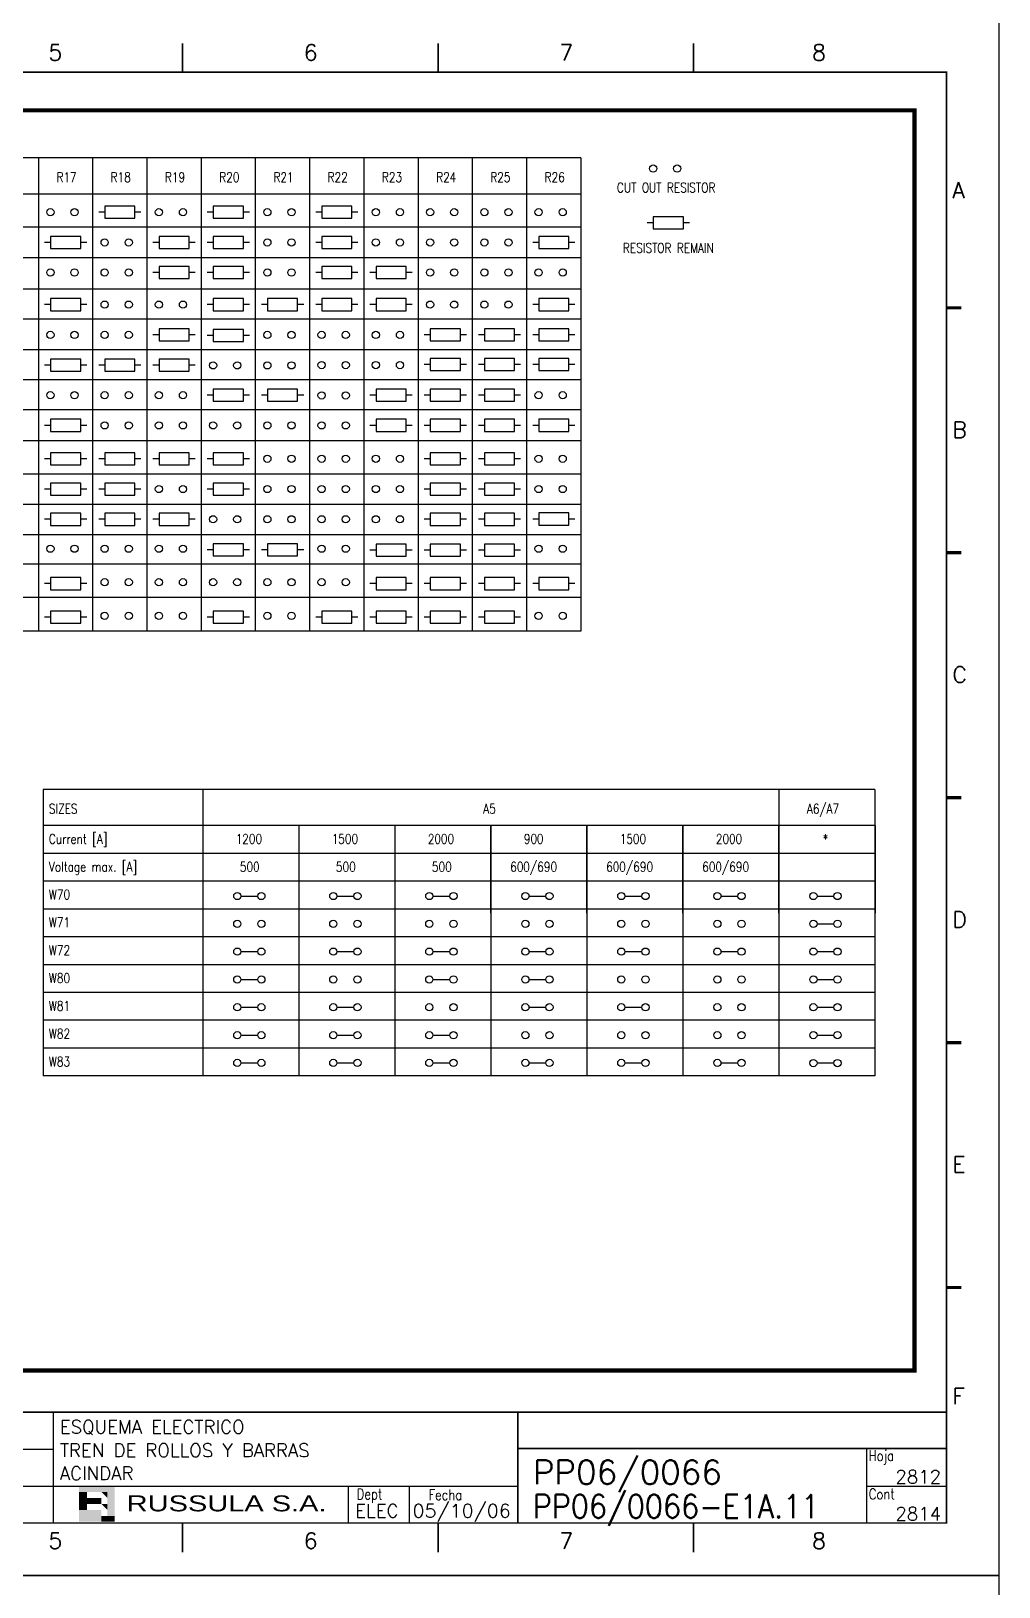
# Model space of a CAD drawing. Extents: x -4 to 416, y -4762 to 287.
# Drawn here: x 231.5 to 416.3, y -1794.4 to -1497.4 of the extents above; entities that cross this region are included whole.
import ezdxf
from ezdxf.enums import TextEntityAlignment as Align

# ---------------------------------------------------------------- set-up
doc = ezdxf.new("R2010")
doc.units = 0
doc.header["$LTSCALE"] = 10
doc.header["$MEASUREMENT"] = 0
doc.linetypes.add('DASHDOT', pattern=[1, 0.5, -0.25, 0, -0.25])
for name, color, linetype in [('1', 7, 'CONTINUOUS'), ('10', 5, 'CONTINUOUS'), ('2', 7, 'CONTINUOUS'), ('25', 3, 'CONTINUOUS'), ('35', 2, 'CONTINUOUS'), ('DIBUJO', 7, 'CONTINUOUS')]:
    doc.layers.add(name, color=color, linetype=linetype)
doc.styles.add('ABBSTYLE', font='ROMANS.SHX', dxfattribs={"width": 0.8})
doc.styles.add('HELVETICA', font='HELV.SHX')
doc.styles.add('LABEL', font='SIMPLEX', dxfattribs={"width": 0.8, "height": 4})
doc.styles.add('ROMANS', font='romans')

# ---------------------------------------------------------------- blocks, each defined once
blk = doc.blocks.new('newcajec')
at = {"layer": '1'}
for p, q in [((179.4, 20.85), (0.13, 20.85)), ((7, 20.85), (7, 0)), ((71, 20.85), (71, 0)), ((84, 20.85), (84, 0.09)), ((99, 20.85), (99, 0)), ((215.2, 20.8), (215.2, 0)), ((184.64, 20.18), (184.81, 20.01)), ((184.81, 20.01), (185.18, 20.25)), ((10.6, 16.64), (0, 16.64)), ((10.6, 16.64), (99, 16.64)), ((10.6, 12.48), (0, 12.48)), ((10.6, 12.48), (99, 12.48)), ((179.4, 13.87), (215.2, 13.87)), ((368, 14.06), (368, 0)), ((10.6, 8.32), (0, 8.32)), ((10.6, 8.32), (99, 8.32)), ((179.4, 6.93), (267.63, 6.93)), ((267.63, 6.93), (302.5, 6.93)), ((270.63, 6.91), (270.63, 0)), ((282.07, 6.93), (282.07, 0)), ((368, 6.93), (383, 6.93)), ((10.6, 4.16), (0, 4.16)), ((10.6, 4.16), (99, 4.16))]:
    blk.add_line(p, q, dxfattribs=at)
for points in [[(47.5, 272.5, 0.3, 0.3, 0), (47.5, 277.91, 0.3, 0.3, 0)], [(95.5, 272.5, 0.3, 0.3, 0), (95.5, 277.91, 0.3, 0.3, 0)], [(143.5, 272.5, 0.3, 0.3, 0), (143.5, 277.91, 0.3, 0.3, 0)], [(191.5, 272.5, 0.3, 0.3, 0), (191.5, 277.91, 0.3, 0.3, 0)], [(239.5, 272.5, 0.3, 0.3, 0), (239.5, 277.91, 0.3, 0.3, 0)], [(287.5, 272.5, 0.3, 0.3, 0), (287.5, 277.91, 0.3, 0.3, 0)], [(335.5, 272.5, 0.3, 0.3, 0), (335.5, 277.91, 0.3, 0.3, 0)], [(-2.99, 228.23, 0.6, 0.6, 0), (-0.18, 228.23, 0.6, 0.6, 0)], [(383.01, 228.23, 0.6, 0.6, 0), (385.82, 228.23, 0.6, 0.6, 0)], [(-2.99, 182.23, 0.6, 0.6, 0), (-0.18, 182.23, 0.6, 0.6, 0)], [(383.01, 182.23, 0.6, 0.6, 0), (385.82, 182.23, 0.6, 0.6, 0)], [(-2.99, 136.23, 0.6, 0.6, 0), (-0.18, 136.23, 0.6, 0.6, 0)], [(383.01, 136.23, 0.6, 0.6, 0), (385.82, 136.23, 0.6, 0.6, 0)], [(-2.99, 90.23, 0.6, 0.6, 0), (-0.18, 90.23, 0.6, 0.6, 0)], [(383.01, 90.23, 0.6, 0.6, 0), (385.82, 90.23, 0.6, 0.6, 0)], [(-2.99, 44.23, 0.6, 0.6, 0), (-0.18, 44.23, 0.6, 0.6, 0)], [(383.01, 44.23, 0.6, 0.6, 0), (385.82, 44.23, 0.6, 0.6, 0)], [(383, 20.8, 0.3, 0.3, 0), (179.4, 20.8, 0.3, 0.3, 0), (179.4, 0, 0.3, 0.3, 0)], [(302.5, 20.8, 0.3, 0.3, 0), (302.5, 0, 0.3, 0.3, 0)], [(302.5, 14, 0.3, 0.3, 0), (383, 14, 0.3, 0.3, 0)], [(47.5, -5.5, 0.3, 0.3, 0), (47.5, -0.09, 0.3, 0.3, 0)], [(95.5, -5.5, 0.3, 0.3, 0), (95.5, -0.09, 0.3, 0.3, 0)], [(143.5, -5.5, 0.3, 0.3, 0), (143.5, -0.09, 0.3, 0.3, 0)], [(191.5, -5.5, 0.3, 0.3, 0), (191.5, -0.09, 0.3, 0.3, 0)], [(239.5, -5.5, 0.3, 0.3, 0), (239.5, -0.09, 0.3, 0.3, 0)], [(287.5, -5.5, 0.3, 0.3, 0), (287.5, -0.09, 0.3, 0.3, 0)], [(335.5, -5.5, 0.3, 0.3, 0), (335.5, -0.09, 0.3, 0.3, 0)]]:
    blk.add_lwpolyline(points, format="xyseb", dxfattribs=at)
at = {"layer": '1', "const_width": 0.3}
blk.add_lwpolyline([(0, 0), (0, 272.5), (383, 272.5), (383, 0)], close=True, dxfattribs=at)
at = {"layer": '2', "color": 14}
for p, q in [((221.42, 4.69), (221.42, 5.81)), ((221.42, 2.47), (221.42, 3.58))]:
    blk.add_line(p, q, dxfattribs=at)
for points in [[(220.05, 5.81), (220.05, 6.92), (226.74, 5.81), (226.74, 6.92)], [(221.42, 2.47), (220.05, 2.47), (221.42, 5.81), (220.05, 5.81)], [(221.42, 4.69), (224.25, 4.69), (221.42, 3.58), (224.25, 3.58)], [(224.25, 5.81), (225.37, 5.81), (225.37, 4.69)], [(224.25, 3.58), (225.37, 3.58), (225.37, 2.47)], [(225.37, 5.81), (226.74, 5.81), (225.37, 1.35), (226.74, 1.35)], [(224.25, 0.24), (224.25, 2.47), (220.05, 0.24), (220.05, 2.47)], [(226.74, 1.35), (226.74, 0.24), (224.25, 1.35), (224.25, 0.24)]]:
    blk.add_solid(points, dxfattribs=at)
at = {"layer": '1', "style": 'ROMANS'}
for s, p in [('1', (22.29, 274.68)), ('2', (70.29, 274.68)), ('3', (118.29, 274.68)), ('4', (166.29, 274.68)), ('5', (214.29, 274.68)), ('6', (262.29, 274.68)), ('7', (310.29, 274.68)), ('8', (357.79, 274.68)), ('A', (-4.37, 248.84)), ('A', (384.13, 248.84)), ('B', (-4.37, 203.84)), ('B', (384.13, 203.84)), ('C', (-4.37, 157.84)), ('C', (384.13, 157.84)), ('D', (-4.37, 111.84)), ('D', (384.13, 111.84)), ('E', (-4.37, 65.84)), ('E', (384.13, 65.84)), ('F', (-4.37, 22.34)), ('F', (384.13, 22.34)), ('1', (22.29, -4.82)), ('2', (70.29, -4.82)), ('3', (118.29, -4.82)), ('4', (166.29, -4.82)), ('5', (214.29, -4.82)), ('6', (262.29, -4.82)), ('7', (310.29, -4.82)), ('8', (357.79, -4.82))]:
    blk.add_text(s, height=3, dxfattribs=at).set_placement(p)
at = {"layer": '1', "style": 'LABEL', "width": 0.8}
for s, p in [('Diseno comprobado por', (179.73, 18.27)), ('Dibujo comprobado por', (179.81, 11.47)), ('Hoja', (368.38, 11.66)), ('Dibujado por', (179.83, 4.64)), ('Fecha', (285.71, 4.3)), ('Cont', (368.43, 4.46)), ('No', (2.23, 1.05)), ('Revision', (8, 1.05))]:
    blk.add_text(s, height=2, dxfattribs=at).set_placement(p)
for s, p in [('Dept', (274.61, 4.44)), ('Elaborado', (77.5, 1.05)), ('Fecha', (91.5, 1.05))]:
    blk.add_text(s, height=2, dxfattribs=at).set_placement(p, align=Align.CENTER)
at = {"layer": '10', "style": 'ROMANS'}
for tag, p in [('REV41', (3.5, 18.74)), ('REV43', (77.7, 18.74)), ('REV31', (3.5, 14.58)), ('REV33', (77.7, 14.58)), ('REV21', (3.5, 10.42)), ('REV23', (77.7, 10.42)), ('REV11', (3.5, 6.27)), ('REV13', (77.7, 6.27))]:
    blk.add_attdef(tag, text='', height=2.5, dxfattribs=at).set_placement(p, align=Align.MIDDLE)
for tag, p, height in [('REV42', (8, 17.49), 2.5), ('SHEETNAME1', (100.5, 15.83), 2.5), ('DOCUMENTTYPE', (216.43, 16.8), 2.5), ('NOTA', (305.32, 15.8), 3), ('REV32', (8, 13.33), 2.5), ('DESIGNCHECK', (180.74, 14.83), 2.5), ('OBJECT', (216.43, 12.4), 2.5), ('SHEETNAME2', (100.5, 11.67), 2.5), ('ORDER', (305.32, 7.3), 4.5), ('REV22', (8, 9.17), 2.5), ('SHEETNAME3', (100.5, 7.51), 2.5), ('DRAWINGCHECK', (180.53, 7.71), 2.5), ('CUSTOMER', (216.43, 8.08), 2.5), ('REV12', (8, 5.01), 2.5), ('SHEETNAME4', (100.5, 3.35), 2.5), ('USER', (180.63, 0.71), 2.5), ('DEPARTMENT', (271.93, 1.05), 2.5), ('DOCUMENT_ID', (305.32, 0.93), 4.4)]:
    blk.add_attdef(tag, p, '', height=height, dxfattribs=at)
for tag, width, p, p2 in [('REV44', 1.221199, (84.53, 17.49), (98.48, 17.49)), ('REV34', 1.221199, (84.53, 13.33), (98.48, 13.33)), ('REV24', 1.221199, (84.53, 9.17), (98.48, 9.17)), ('REV14', 1.221199, (84.53, 5.01), (98.48, 5.01)), ('CREATED2', 7.039915, (282.71, 1.05), (301.14, 1.05))]:
    blk.add_attdef(tag, text='', height=2.5, dxfattribs=dict(at, width=width)).set_placement(p, p2, align=Align.FIT)
for tag, p in [('SHEET', (382, 7.43)), ('NEXTSHEET', (382, 0.5))]:
    blk.add_attdef(tag, text='', height=2.5, dxfattribs=at).set_placement(p, align=Align.RIGHT)
at = {"layer": 'DIBUJO', "color": 14, "style": 'HELVETICA', "width": 1.3}
blk.add_text('RUSSULA S.A.', height=3, dxfattribs=at).set_placement((229, 2.19))

msp = doc.modelspace()

# ---------------------------------------------------------------- linework, layer by layer
at = {"layer": '2', "color": 2}
for p, q in [((336.48, -1599.16), (336.48, -1611.96)), ((264.31, -1642.17), (264.31, -1696.87)), ((374.33, -1642.17), (374.33, -1696.87)), ((282.65, -1649.08), (282.65, -1696.87)), ((300.98, -1649.08), (300.98, -1696.87)), ((319.32, -1649.08), (319.32, -1696.87)), ((319.32, -1649.08), (319.32, -1665.8)), ((319.32, -1665.8), (319.32, -1649.08)), ((337.66, -1649.08), (337.66, -1696.87)), ((337.66, -1649.08), (337.66, -1665.8)), ((337.66, -1665.8), (337.66, -1649.08)), ((355.99, -1649.08), (355.99, -1696.87)), ((355.99, -1649.08), (355.99, -1665.8)), ((355.99, -1665.8), (355.99, -1649.08)), ((374.33, -1649.08), (374.33, -1696.87)), ((374.33, -1649.08), (374.33, -1665.8)), ((374.33, -1665.8), (374.33, -1649.08)), ((392.67, -1649.08), (392.67, -1665.8)), ((392.67, -1665.8), (392.67, -1649.08))]:
    msp.add_line(p, q, dxfattribs=at)
at = {"layer": '2', "color": 3, "linetype": 'DASHDOT'}
msp.add_lwpolyline([(20.4, -1512.53, 0.81, 0.81, 0), (400.21, -1512.53, 0.81, 0.81, 0), (400.21, -1753.09, 0.81, 0.81, 0), (20.4, -1753.09, 0.81, 0.81, 0), (20.4, -1512.53, 0.81, 0.81, 0)], format="xyseb", dxfattribs=at)
at = {"layer": '25', "color": 1}
for p, q in [((255.93, -1543.5), (254.78, -1543.5)), ((261.69, -1542.35), (255.93, -1542.35)), ((255.93, -1542.35), (255.93, -1544.65)), ((261.69, -1544.65), (261.69, -1542.35)), ((262.84, -1543.5), (261.69, -1543.5)), ((266.29, -1543.5), (265.14, -1543.5)), ((272.05, -1542.35), (266.29, -1542.35)), ((266.29, -1542.35), (266.29, -1544.65)), ((272.05, -1544.65), (272.05, -1542.35)), ((273.2, -1543.5), (272.05, -1543.5)), ((287.01, -1543.5), (285.86, -1543.5)), ((292.77, -1542.35), (287.01, -1542.35)), ((287.01, -1542.35), (287.01, -1544.65)), ((292.77, -1544.65), (292.77, -1542.35)), ((293.92, -1543.5), (292.77, -1543.5)), ((297.37, -1543.5), (296.22, -1543.5)), ((303.13, -1542.35), (297.37, -1542.35)), ((297.37, -1542.35), (297.37, -1544.65)), ((303.13, -1544.65), (303.13, -1542.35)), ((304.28, -1543.5), (303.13, -1543.5)), ((255.93, -1544.65), (261.69, -1544.65)), ((266.29, -1544.65), (272.05, -1544.65)), ((287.01, -1544.65), (292.77, -1544.65)), ((297.37, -1544.65), (303.13, -1544.65))]:
    msp.add_line(p, q, dxfattribs=at)
for centre in [(235.19, -1543.5), (239.79, -1543.5), (245.55, -1543.5), (250.15, -1543.5), (276.62, -1543.5), (281.23, -1543.5), (307.7, -1543.5), (312.31, -1543.5), (318.06, -1543.5), (322.66, -1543.5), (328.42, -1543.5), (333.02, -1543.5)]:
    msp.add_circle(centre, 0.691, dxfattribs=at)
at = {"layer": '35'}
for p, q in [((336.48, -1521.62), (48.72, -1521.62)), ((336.49, -1521.62), (48.73, -1521.62)), ((232.89, -1521.62), (232.89, -1611.96)), ((243.24, -1521.62), (243.24, -1611.96)), ((253.6, -1521.62), (253.6, -1611.96)), ((263.96, -1521.62), (263.96, -1611.96)), ((274.32, -1521.62), (274.32, -1611.96)), ((284.68, -1521.62), (284.68, -1611.96)), ((295.04, -1521.62), (295.04, -1611.96)), ((305.4, -1521.62), (305.4, -1611.96)), ((315.76, -1521.62), (315.76, -1611.96)), ((326.12, -1521.62), (326.12, -1611.96)), ((336.48, -1521.62), (336.48, -1599.16)), ((336.48, -1528.53), (48.72, -1528.53)), ((245.58, -1531.99), (244.42, -1531.99)), ((251.33, -1530.84), (245.58, -1530.84)), ((245.58, -1530.84), (245.58, -1533.14)), ((251.33, -1533.14), (251.33, -1530.84)), ((252.48, -1531.99), (251.33, -1531.99)), ((266.29, -1531.99), (265.14, -1531.99)), ((272.05, -1530.84), (266.29, -1530.84)), ((266.29, -1530.84), (266.29, -1533.14)), ((272.05, -1533.14), (272.05, -1530.84)), ((273.2, -1531.99), (272.05, -1531.99)), ((287.01, -1531.99), (285.86, -1531.99)), ((292.77, -1530.84), (287.01, -1530.84)), ((287.01, -1530.84), (287.01, -1533.14)), ((292.77, -1533.14), (292.77, -1530.84)), ((293.92, -1531.99), (292.77, -1531.99)), ((336.48, -1534.84), (55.65, -1534.84)), ((245.58, -1533.14), (251.33, -1533.14)), ((266.29, -1533.14), (272.05, -1533.14)), ((287.01, -1533.14), (292.77, -1533.14)), ((350.32, -1534.01), (349.17, -1534.01)), ((356.07, -1532.86), (350.32, -1532.86)), ((350.32, -1532.86), (350.32, -1535.16)), ((350.32, -1535.16), (356.07, -1535.16)), ((356.07, -1535.16), (356.07, -1532.86)), ((357.22, -1534.01), (356.07, -1534.01)), ((336.48, -1540.71), (55.65, -1540.71)), ((336.48, -1546.69), (55.65, -1546.69)), ((336.5, -1552.37), (55.63, -1552.37)), ((255.93, -1555.41), (254.78, -1555.41)), ((255.93, -1554.26), (255.93, -1556.56)), ((261.69, -1554.26), (255.93, -1554.26)), ((261.69, -1556.56), (261.69, -1554.26)), ((262.84, -1555.41), (261.69, -1555.41)), ((307.73, -1555.38), (306.58, -1555.38)), ((313.48, -1554.23), (307.73, -1554.23)), ((307.73, -1554.23), (307.73, -1556.53)), ((313.48, -1556.53), (313.48, -1554.23)), ((314.64, -1555.38), (313.48, -1555.38)), ((318.09, -1555.38), (316.94, -1555.38)), ((323.84, -1554.23), (318.09, -1554.23)), ((318.09, -1554.23), (318.09, -1556.53)), ((323.84, -1556.53), (323.84, -1554.23)), ((324.99, -1555.38), (323.84, -1555.38)), ((328.45, -1555.38), (327.3, -1555.38)), ((328.45, -1554.23), (328.45, -1556.53)), ((334.2, -1554.23), (328.45, -1554.23)), ((334.2, -1556.53), (334.2, -1554.23)), ((335.35, -1555.38), (334.2, -1555.38)), ((336.48, -1558.25), (55.65, -1558.25)), ((255.93, -1556.56), (261.69, -1556.56)), ((307.73, -1556.53), (313.48, -1556.53)), ((318.09, -1556.53), (323.84, -1556.53)), ((328.45, -1556.53), (334.2, -1556.53)), ((235.22, -1561.16), (234.06, -1561.16)), ((240.97, -1560.01), (235.22, -1560.01)), ((235.22, -1560.01), (235.22, -1562.31)), ((240.97, -1562.31), (240.97, -1560.01)), ((242.12, -1561.16), (240.97, -1561.16)), ((245.58, -1561.16), (244.42, -1561.16)), ((245.58, -1560.01), (245.58, -1562.31)), ((251.33, -1560.01), (245.58, -1560.01)), ((251.33, -1562.31), (251.33, -1560.01)), ((252.48, -1561.16), (251.33, -1561.16)), ((255.93, -1561.16), (254.78, -1561.16)), ((255.93, -1560.01), (255.93, -1562.31)), ((261.69, -1560.01), (255.93, -1560.01)), ((261.69, -1562.31), (261.69, -1560.01)), ((262.84, -1561.16), (261.69, -1561.16)), ((307.73, -1561.08), (306.58, -1561.08)), ((307.73, -1559.93), (307.73, -1562.23)), ((313.48, -1559.93), (307.73, -1559.93)), ((313.48, -1562.23), (313.48, -1559.93)), ((314.64, -1561.08), (313.48, -1561.08)), ((318.09, -1561.08), (316.94, -1561.08)), ((323.84, -1559.93), (318.09, -1559.93)), ((318.09, -1559.93), (318.09, -1562.23)), ((323.84, -1562.23), (323.84, -1559.93)), ((324.99, -1561.08), (323.84, -1561.08)), ((328.45, -1561.08), (327.3, -1561.08)), ((328.45, -1559.93), (328.45, -1562.23)), ((334.2, -1559.93), (328.45, -1559.93)), ((334.2, -1562.23), (334.2, -1559.93)), ((335.35, -1561.08), (334.2, -1561.08)), ((336.48, -1563.95), (55.65, -1563.95)), ((235.22, -1562.31), (240.97, -1562.31)), ((245.58, -1562.31), (251.33, -1562.31)), ((255.93, -1562.31), (261.69, -1562.31)), ((307.73, -1562.23), (313.48, -1562.23)), ((318.09, -1562.23), (323.84, -1562.23)), ((328.45, -1562.23), (334.2, -1562.23)), ((336.48, -1569.74), (55.65, -1569.74)), ((235.22, -1572.67), (234.06, -1572.67)), ((240.97, -1571.52), (235.22, -1571.52)), ((235.22, -1571.52), (235.22, -1573.82)), ((235.22, -1573.82), (240.97, -1573.82)), ((240.97, -1573.82), (240.97, -1571.52)), ((242.12, -1572.67), (240.97, -1572.67)), ((297.37, -1572.67), (296.22, -1572.67)), ((303.13, -1571.52), (297.37, -1571.52)), ((297.37, -1571.52), (297.37, -1573.82)), ((297.37, -1573.82), (303.13, -1573.82)), ((303.13, -1573.82), (303.13, -1571.52)), ((304.28, -1572.67), (303.13, -1572.67)), ((307.73, -1572.67), (306.58, -1572.67)), ((307.73, -1571.52), (307.73, -1573.82)), ((313.48, -1571.52), (307.73, -1571.52)), ((307.73, -1573.82), (313.48, -1573.82)), ((313.48, -1573.82), (313.48, -1571.52)), ((314.64, -1572.67), (313.48, -1572.67)), ((318.09, -1572.67), (316.94, -1572.67)), ((318.09, -1571.52), (318.09, -1573.82)), ((323.84, -1571.52), (318.09, -1571.52)), ((318.09, -1573.82), (323.84, -1573.82)), ((323.84, -1573.82), (323.84, -1571.52)), ((324.99, -1572.67), (323.84, -1572.67)), ((328.45, -1572.67), (327.3, -1572.67)), ((328.45, -1571.52), (328.45, -1573.82)), ((334.2, -1571.52), (328.45, -1571.52)), ((328.45, -1573.82), (334.2, -1573.82)), ((334.2, -1573.82), (334.2, -1571.52)), ((335.35, -1572.67), (334.2, -1572.67)), ((336.48, -1575.61), (55.65, -1575.61)), ((235.22, -1579.04), (234.06, -1579.04)), ((240.97, -1577.89), (235.22, -1577.89)), ((235.22, -1577.89), (235.22, -1580.2)), ((240.97, -1580.2), (240.97, -1577.89)), ((242.12, -1579.04), (240.97, -1579.04)), ((245.58, -1579.04), (244.42, -1579.04)), ((251.33, -1577.89), (245.58, -1577.89)), ((245.58, -1577.89), (245.58, -1580.2)), ((251.33, -1580.2), (251.33, -1577.89)), ((252.48, -1579.04), (251.33, -1579.04)), ((255.93, -1579.04), (254.78, -1579.04)), ((255.93, -1577.89), (255.93, -1580.2)), ((261.69, -1577.89), (255.93, -1577.89)), ((261.69, -1580.2), (261.69, -1577.89)), ((262.84, -1579.04), (261.69, -1579.04)), ((266.29, -1579.04), (265.14, -1579.04)), ((272.05, -1577.89), (266.29, -1577.89)), ((266.29, -1577.89), (266.29, -1580.2)), ((272.05, -1580.2), (272.05, -1577.89)), ((273.2, -1579.04), (272.05, -1579.04)), ((307.73, -1579.04), (306.58, -1579.04)), ((313.48, -1577.89), (307.73, -1577.89)), ((307.73, -1577.89), (307.73, -1580.19)), ((313.48, -1580.19), (313.48, -1577.89)), ((314.64, -1579.04), (313.48, -1579.04)), ((318.09, -1579.04), (316.94, -1579.04)), ((323.84, -1577.89), (318.09, -1577.89)), ((318.09, -1577.89), (318.09, -1580.19)), ((323.84, -1580.19), (323.84, -1577.89)), ((324.99, -1579.04), (323.84, -1579.04)), ((336.48, -1581.98), (55.65, -1581.98)), ((235.22, -1580.2), (240.97, -1580.2)), ((245.58, -1580.2), (251.33, -1580.2)), ((255.93, -1580.2), (261.69, -1580.2)), ((266.29, -1580.2), (272.05, -1580.2)), ((307.73, -1580.19), (313.48, -1580.19)), ((318.09, -1580.19), (323.84, -1580.19)), ((235.22, -1584.83), (234.06, -1584.83)), ((240.97, -1583.68), (235.22, -1583.68)), ((235.22, -1583.68), (235.22, -1585.98)), ((240.97, -1585.98), (240.97, -1583.68)), ((242.12, -1584.83), (240.97, -1584.83)), ((245.58, -1584.83), (244.42, -1584.83)), ((245.58, -1583.68), (245.58, -1585.98)), ((251.33, -1583.68), (245.58, -1583.68)), ((251.33, -1585.98), (251.33, -1583.68)), ((252.48, -1584.83), (251.33, -1584.83)), ((266.29, -1584.83), (265.14, -1584.83)), ((272.05, -1583.68), (266.29, -1583.68)), ((266.29, -1583.68), (266.29, -1585.98)), ((272.05, -1585.98), (272.05, -1583.68)), ((273.2, -1584.83), (272.05, -1584.83)), ((307.73, -1584.83), (306.58, -1584.83)), ((307.73, -1583.68), (307.73, -1585.98)), ((313.48, -1583.68), (307.73, -1583.68)), ((307.73, -1585.98), (313.48, -1585.98)), ((313.48, -1585.98), (313.48, -1583.68)), ((314.64, -1584.83), (313.48, -1584.83)), ((318.09, -1584.83), (316.94, -1584.83)), ((323.84, -1583.68), (318.09, -1583.68)), ((318.09, -1583.68), (318.09, -1585.98)), ((318.09, -1585.98), (323.84, -1585.98)), ((323.84, -1585.98), (323.84, -1583.68)), ((324.99, -1584.83), (323.84, -1584.83)), ((336.48, -1587.77), (55.65, -1587.77)), ((235.22, -1585.98), (240.97, -1585.98)), ((245.58, -1585.98), (251.33, -1585.98)), ((266.29, -1585.98), (272.05, -1585.98)), ((235.22, -1590.61), (234.06, -1590.61)), ((240.97, -1589.46), (235.22, -1589.46)), ((235.22, -1589.46), (235.22, -1591.77)), ((235.22, -1591.77), (240.97, -1591.77)), ((240.97, -1591.77), (240.97, -1589.46)), ((242.12, -1590.61), (240.97, -1590.61)), ((245.58, -1590.61), (244.42, -1590.61)), ((251.33, -1589.46), (245.58, -1589.46)), ((245.58, -1589.46), (245.58, -1591.77)), ((245.58, -1591.77), (251.33, -1591.77)), ((251.33, -1591.77), (251.33, -1589.46)), ((252.48, -1590.61), (251.33, -1590.61)), ((255.93, -1590.61), (254.78, -1590.61)), ((255.93, -1589.46), (255.93, -1591.77)), ((261.69, -1589.46), (255.93, -1589.46)), ((255.93, -1591.77), (261.69, -1591.77)), ((261.69, -1591.77), (261.69, -1589.46)), ((262.84, -1590.61), (261.69, -1590.61)), ((307.73, -1590.61), (306.58, -1590.61)), ((313.48, -1589.46), (307.73, -1589.46)), ((307.73, -1589.46), (307.73, -1591.76)), ((307.73, -1591.76), (313.48, -1591.76)), ((313.48, -1591.76), (313.48, -1589.46)), ((314.64, -1590.61), (313.48, -1590.61)), ((318.09, -1590.61), (316.94, -1590.61)), ((323.84, -1589.46), (318.09, -1589.46)), ((318.09, -1589.46), (318.09, -1591.76)), ((318.09, -1591.76), (323.84, -1591.76)), ((323.84, -1591.76), (323.84, -1589.46)), ((324.99, -1590.61), (323.84, -1590.61)), ((328.45, -1590.55), (327.3, -1590.55)), ((328.45, -1589.4), (328.45, -1591.71)), ((334.2, -1589.4), (328.45, -1589.4)), ((328.45, -1591.71), (334.2, -1591.71)), ((334.2, -1591.71), (334.2, -1589.4)), ((335.35, -1590.55), (334.2, -1590.55)), ((336.48, -1593.55), (55.65, -1593.55)), ((297.37, -1596.49), (296.22, -1596.49)), ((297.37, -1595.33), (297.37, -1597.64)), ((303.13, -1595.33), (297.37, -1595.33)), ((297.37, -1597.64), (303.13, -1597.64)), ((303.13, -1597.64), (303.13, -1595.33)), ((304.28, -1596.49), (303.13, -1596.49)), ((307.73, -1596.49), (306.58, -1596.49)), ((307.73, -1595.33), (307.73, -1597.64)), ((313.48, -1595.33), (307.73, -1595.33)), ((307.73, -1597.64), (313.48, -1597.64)), ((313.48, -1597.64), (313.48, -1595.33)), ((314.64, -1596.49), (313.48, -1596.49)), ((318.09, -1596.49), (316.94, -1596.49)), ((318.09, -1595.33), (318.09, -1597.64)), ((323.84, -1595.33), (318.09, -1595.33)), ((318.09, -1597.64), (323.84, -1597.64)), ((323.84, -1597.64), (323.84, -1595.33)), ((324.99, -1596.49), (323.84, -1596.49)), ((336.48, -1599.16), (55.65, -1599.16)), ((235.22, -1602.89), (234.06, -1602.89)), ((240.97, -1601.74), (235.22, -1601.74)), ((235.22, -1601.74), (235.22, -1604.04)), ((240.97, -1604.04), (240.97, -1601.74)), ((242.12, -1602.89), (240.97, -1602.89)), ((297.37, -1602.89), (296.22, -1602.89)), ((303.13, -1601.74), (297.37, -1601.74)), ((297.37, -1601.74), (297.37, -1604.04)), ((303.13, -1604.04), (303.13, -1601.74)), ((304.28, -1602.89), (303.13, -1602.89)), ((307.73, -1602.89), (306.58, -1602.89)), ((313.48, -1601.74), (307.73, -1601.74)), ((307.73, -1601.74), (307.73, -1604.04)), ((313.48, -1604.04), (313.48, -1601.74)), ((314.64, -1602.89), (313.48, -1602.89)), ((318.09, -1602.89), (316.94, -1602.89)), ((323.84, -1601.74), (318.09, -1601.74)), ((318.09, -1601.74), (318.09, -1604.04)), ((323.84, -1604.04), (323.84, -1601.74)), ((324.99, -1602.89), (323.84, -1602.89)), ((328.45, -1602.89), (327.3, -1602.89)), ((334.2, -1601.74), (328.45, -1601.74)), ((328.45, -1601.74), (328.45, -1604.04)), ((334.2, -1604.04), (334.2, -1601.74)), ((335.35, -1602.89), (334.2, -1602.89)), ((336.48, -1605.56), (55.63, -1605.56)), ((235.22, -1604.04), (240.97, -1604.04)), ((297.37, -1604.04), (303.13, -1604.04)), ((307.73, -1604.04), (313.48, -1604.04)), ((318.09, -1604.04), (323.84, -1604.04)), ((328.45, -1604.04), (334.2, -1604.04)), ((235.22, -1609.29), (234.06, -1609.29)), ((240.97, -1608.14), (235.22, -1608.14)), ((235.22, -1608.14), (235.22, -1610.44)), ((240.97, -1610.44), (240.97, -1608.14)), ((242.12, -1609.29), (240.97, -1609.29)), ((266.29, -1609.29), (265.14, -1609.29)), ((272.05, -1608.14), (266.29, -1608.14)), ((266.29, -1608.14), (266.29, -1610.44)), ((272.05, -1610.44), (272.05, -1608.14)), ((273.2, -1609.29), (272.05, -1609.29)), ((287.01, -1609.29), (285.86, -1609.29)), ((292.77, -1608.14), (287.01, -1608.14)), ((287.01, -1608.14), (287.01, -1610.44)), ((292.77, -1610.44), (292.77, -1608.14)), ((293.92, -1609.29), (292.77, -1609.29)), ((297.37, -1609.29), (296.22, -1609.29)), ((303.13, -1608.14), (297.37, -1608.14)), ((297.37, -1608.14), (297.37, -1610.44)), ((303.13, -1610.44), (303.13, -1608.14)), ((304.28, -1609.29), (303.13, -1609.29)), ((307.73, -1609.29), (306.58, -1609.29)), ((313.48, -1608.14), (307.73, -1608.14)), ((307.73, -1608.14), (307.73, -1610.44)), ((313.48, -1610.44), (313.48, -1608.14)), ((314.64, -1609.29), (313.48, -1609.29)), ((318.09, -1609.29), (316.94, -1609.29)), ((323.84, -1608.14), (318.09, -1608.14)), ((318.09, -1608.14), (318.09, -1610.44)), ((323.84, -1610.44), (323.84, -1608.14)), ((324.99, -1609.29), (323.84, -1609.29)), ((336.48, -1611.96), (48.72, -1611.96)), ((235.22, -1610.44), (240.97, -1610.44)), ((266.29, -1610.44), (272.05, -1610.44)), ((287.01, -1610.44), (292.77, -1610.44)), ((297.37, -1610.44), (303.13, -1610.44)), ((307.73, -1610.44), (313.48, -1610.44)), ((318.09, -1610.44), (323.84, -1610.44)), ((392.63, -1642.17), (233.79, -1642.17)), ((233.79, -1642.17), (233.79, -1696.87)), ((392.63, -1642.17), (392.63, -1696.87)), ((392.63, -1649.08), (233.79, -1649.08)), ((392.63, -1654.39), (233.79, -1654.39)), ((392.63, -1659.7), (233.79, -1659.7)), ((289.91, -1662.52), (293.13, -1662.52)), ((326.58, -1662.55), (329.8, -1662.55)), ((363.25, -1662.52), (366.47, -1662.52)), ((392.63, -1665.01), (233.79, -1665.01)), ((392.63, -1670.32), (233.79, -1670.32)), ((289.91, -1673.14), (293.13, -1673.14)), ((326.58, -1673.14), (329.8, -1673.14)), ((363.25, -1673.14), (366.47, -1673.14)), ((392.63, -1675.63), (233.79, -1675.63)), ((392.63, -1680.94), (233.79, -1680.94)), ((326.58, -1678.45), (329.8, -1678.45)), ((289.91, -1683.76), (293.13, -1683.76)), ((326.58, -1683.76), (329.8, -1683.76)), ((392.63, -1686.25), (233.79, -1686.25)), ((289.91, -1689.1), (293.13, -1689.1)), ((392.63, -1691.59), (233.79, -1691.59)), ((289.91, -1694.38), (293.13, -1694.38)), ((326.58, -1694.38), (329.8, -1694.38)), ((363.25, -1694.38), (366.47, -1694.38)), ((392.63, -1696.87), (233.79, -1696.87))]:
    msp.add_line(p, q, dxfattribs=at)
at = {"layer": '35', "color": 2}
for p, q in [((235.22, -1537.75), (234.06, -1537.75)), ((240.97, -1536.6), (235.22, -1536.6)), ((235.22, -1536.6), (235.22, -1538.9)), ((240.97, -1538.9), (240.97, -1536.6)), ((242.12, -1537.75), (240.97, -1537.75)), ((255.93, -1537.75), (254.78, -1537.75)), ((261.69, -1536.6), (255.93, -1536.6)), ((255.93, -1536.6), (255.93, -1538.9)), ((261.69, -1538.9), (261.69, -1536.6)), ((262.84, -1537.75), (261.69, -1537.75)), ((266.29, -1537.75), (265.14, -1537.75)), ((272.05, -1536.6), (266.29, -1536.6)), ((266.29, -1536.6), (266.29, -1538.9)), ((272.05, -1538.9), (272.05, -1536.6)), ((273.2, -1537.75), (272.05, -1537.75)), ((287.01, -1537.75), (285.86, -1537.75)), ((292.77, -1536.6), (287.01, -1536.6)), ((287.01, -1536.6), (287.01, -1538.9)), ((292.77, -1538.9), (292.77, -1536.6)), ((293.92, -1537.75), (292.77, -1537.75)), ((328.45, -1537.75), (327.3, -1537.75)), ((334.2, -1536.6), (328.45, -1536.6)), ((328.45, -1536.6), (328.45, -1538.9)), ((334.2, -1538.9), (334.2, -1536.6)), ((335.35, -1537.75), (334.2, -1537.75)), ((235.22, -1538.9), (240.97, -1538.9)), ((255.93, -1538.9), (261.69, -1538.9)), ((266.29, -1538.9), (272.05, -1538.9)), ((287.01, -1538.9), (292.77, -1538.9)), ((328.45, -1538.9), (334.2, -1538.9)), ((235.22, -1549.63), (234.06, -1549.63)), ((235.22, -1548.47), (235.22, -1550.78)), ((240.97, -1548.47), (235.22, -1548.47)), ((240.97, -1550.78), (240.97, -1548.47)), ((242.12, -1549.63), (240.97, -1549.63)), ((266.29, -1549.63), (265.14, -1549.63)), ((266.29, -1548.47), (266.29, -1550.78)), ((272.05, -1548.47), (266.29, -1548.47)), ((272.05, -1550.78), (272.05, -1548.47)), ((273.2, -1549.63), (272.05, -1549.63)), ((276.65, -1549.63), (275.5, -1549.63)), ((276.65, -1548.47), (276.65, -1550.78)), ((282.41, -1548.47), (276.65, -1548.47)), ((282.41, -1550.78), (282.41, -1548.47)), ((283.56, -1549.63), (282.41, -1549.63)), ((287.01, -1549.63), (285.86, -1549.63)), ((287.01, -1548.47), (287.01, -1550.78)), ((292.77, -1548.47), (287.01, -1548.47)), ((292.77, -1550.78), (292.77, -1548.47)), ((293.92, -1549.63), (292.77, -1549.63)), ((297.37, -1549.63), (296.22, -1549.63)), ((297.37, -1548.47), (297.37, -1550.78)), ((303.13, -1548.47), (297.37, -1548.47)), ((303.13, -1550.78), (303.13, -1548.47)), ((304.28, -1549.63), (303.13, -1549.63)), ((328.45, -1549.63), (327.3, -1549.63)), ((328.45, -1548.47), (328.45, -1550.78)), ((334.2, -1548.47), (328.45, -1548.47)), ((334.2, -1550.78), (334.2, -1548.47)), ((335.35, -1549.63), (334.2, -1549.63)), ((235.22, -1550.78), (240.97, -1550.78)), ((266.29, -1550.78), (272.05, -1550.78)), ((276.65, -1550.78), (282.41, -1550.78)), ((287.01, -1550.78), (292.77, -1550.78)), ((297.37, -1550.78), (303.13, -1550.78)), ((328.45, -1550.78), (334.2, -1550.78)), ((266.29, -1555.51), (265.14, -1555.51)), ((272.05, -1554.36), (266.29, -1554.36)), ((266.29, -1554.36), (266.29, -1556.66)), ((272.05, -1556.66), (272.05, -1554.36)), ((273.2, -1555.51), (272.05, -1555.51)), ((266.29, -1556.66), (272.05, -1556.66)), ((266.29, -1566.92), (265.14, -1566.92)), ((272.05, -1565.77), (266.29, -1565.77)), ((266.29, -1565.77), (266.29, -1568.07)), ((266.29, -1568.07), (272.05, -1568.07)), ((272.05, -1568.07), (272.05, -1565.77)), ((273.2, -1566.92), (272.05, -1566.92)), ((276.65, -1566.92), (275.5, -1566.92)), ((282.41, -1565.77), (276.65, -1565.77)), ((276.65, -1565.77), (276.65, -1568.07)), ((276.65, -1568.07), (282.41, -1568.07)), ((282.41, -1568.07), (282.41, -1565.77)), ((283.56, -1566.92), (282.41, -1566.92)), ((297.37, -1566.92), (296.22, -1566.92)), ((303.13, -1565.77), (297.37, -1565.77)), ((297.37, -1565.77), (297.37, -1568.07)), ((297.37, -1568.07), (303.13, -1568.07)), ((303.13, -1568.07), (303.13, -1565.77)), ((304.28, -1566.92), (303.13, -1566.92)), ((307.73, -1566.92), (306.58, -1566.92)), ((313.48, -1565.77), (307.73, -1565.77)), ((307.73, -1565.77), (307.73, -1568.07)), ((307.73, -1568.07), (313.48, -1568.07)), ((313.48, -1568.07), (313.48, -1565.77)), ((314.64, -1566.92), (313.48, -1566.92)), ((318.09, -1566.92), (316.94, -1566.92)), ((323.84, -1565.77), (318.09, -1565.77)), ((318.09, -1565.77), (318.09, -1568.07)), ((318.09, -1568.07), (323.84, -1568.07)), ((323.84, -1568.07), (323.84, -1565.77)), ((324.99, -1566.92), (323.84, -1566.92)), ((266.29, -1596.42), (265.14, -1596.42)), ((272.05, -1595.27), (266.29, -1595.27)), ((266.29, -1595.27), (266.29, -1597.57)), ((266.29, -1597.57), (272.05, -1597.57)), ((272.05, -1597.57), (272.05, -1595.27)), ((273.2, -1596.42), (272.05, -1596.42)), ((276.65, -1596.42), (275.5, -1596.42)), ((276.65, -1595.27), (276.65, -1597.57)), ((282.41, -1595.27), (276.65, -1595.27)), ((276.65, -1597.57), (282.41, -1597.57)), ((282.41, -1597.57), (282.41, -1595.27)), ((283.56, -1596.42), (282.41, -1596.42)), ((271.57, -1662.52), (274.79, -1662.52)), ((308.24, -1662.52), (311.47, -1662.52)), ((381.59, -1662.52), (384.81, -1662.52)), ((381.59, -1667.83), (384.81, -1667.83)), ((271.57, -1673.14), (274.79, -1673.14)), ((308.24, -1673.14), (311.47, -1673.14)), ((381.59, -1673.14), (384.81, -1673.14)), ((271.57, -1678.45), (274.79, -1678.45)), ((308.24, -1678.45), (311.47, -1678.45)), ((381.59, -1678.45), (384.81, -1678.45)), ((271.57, -1683.76), (274.79, -1683.76)), ((381.59, -1683.76), (384.81, -1683.76)), ((271.57, -1689.1), (274.79, -1689.1)), ((308.24, -1689.1), (311.47, -1689.1)), ((381.59, -1689.1), (384.81, -1689.1)), ((271.57, -1694.38), (274.79, -1694.38)), ((308.24, -1694.38), (311.47, -1694.38)), ((381.59, -1694.38), (384.81, -1694.38))]:
    msp.add_line(p, q, dxfattribs=at)
at = {"layer": '35', "color": 1}
for p, q in [((344.91, -1662.52), (348.14, -1662.52)), ((344.91, -1673.14), (348.14, -1673.14)), ((344.91, -1683.76), (348.14, -1683.76)), ((344.91, -1694.38), (348.14, -1694.38))]:
    msp.add_line(p, q, dxfattribs=at)
at = {"layer": '35'}
for centre in [(350.29, -1523.65), (354.89, -1523.65), (235.19, -1531.99), (239.79, -1531.99), (255.91, -1531.99), (260.51, -1531.99), (276.62, -1531.99), (281.23, -1531.99), (297.34, -1531.99), (301.95, -1531.99), (307.7, -1531.99), (312.31, -1531.99), (318.06, -1531.99), (322.66, -1531.99), (328.42, -1531.99), (333.02, -1531.99), (235.19, -1555.41), (239.79, -1555.41), (245.55, -1555.41), (250.15, -1555.41), (276.62, -1555.41), (281.23, -1555.41), (286.98, -1555.41), (291.59, -1555.41), (297.34, -1555.41), (301.95, -1555.41), (266.26, -1561.22), (270.87, -1561.22), (276.62, -1561.22), (281.23, -1561.22), (286.98, -1561.16), (291.59, -1561.16), (297.34, -1561.16), (301.95, -1561.16), (245.55, -1572.67), (250.15, -1572.67), (255.91, -1572.67), (260.51, -1572.67), (266.26, -1572.67), (270.87, -1572.67), (276.62, -1572.67), (281.23, -1572.67), (286.98, -1572.67), (291.59, -1572.67), (276.62, -1579.04), (281.23, -1579.04), (286.98, -1579.04), (291.59, -1579.04), (297.34, -1579.04), (301.95, -1579.04), (328.42, -1579.04), (333.02, -1579.04), (255.91, -1584.83), (260.51, -1584.83), (276.62, -1584.83), (281.23, -1584.83), (286.98, -1584.83), (291.59, -1584.83), (297.34, -1584.83), (301.95, -1584.83), (328.42, -1584.83), (333.02, -1584.83), (266.26, -1590.61), (270.87, -1590.61), (276.62, -1590.61), (281.23, -1590.61), (286.98, -1590.61), (291.59, -1590.61), (297.34, -1590.61), (301.95, -1590.61), (235.19, -1596.22), (239.79, -1596.22), (245.55, -1596.22), (250.15, -1596.22), (255.91, -1596.22), (260.51, -1596.22), (286.98, -1596.22), (291.59, -1596.22), (328.42, -1596.22), (333.02, -1596.22), (245.55, -1602.63), (250.15, -1602.63), (255.91, -1602.63), (260.51, -1602.63), (266.26, -1602.63), (270.87, -1602.63), (276.62, -1602.63), (281.23, -1602.63), (286.98, -1602.63), (291.59, -1602.63), (245.55, -1609.03), (250.15, -1609.03), (255.91, -1609.03), (260.51, -1609.03), (276.62, -1609.03), (281.23, -1609.03), (328.42, -1609.03), (333.02, -1609.03), (289.22, -1662.52), (293.82, -1662.52), (325.89, -1662.52), (330.49, -1662.52), (362.56, -1662.52), (367.16, -1662.52), (289.22, -1667.83), (293.82, -1667.83), (325.89, -1667.83), (330.49, -1667.83), (362.56, -1667.83), (367.16, -1667.83), (289.22, -1673.14), (293.82, -1673.14), (325.89, -1673.14), (330.49, -1673.14), (362.56, -1673.14), (367.16, -1673.14), (289.22, -1678.45), (293.82, -1678.45), (325.89, -1678.45), (330.49, -1678.45), (362.56, -1678.45), (367.16, -1678.45), (289.22, -1683.76), (293.82, -1683.76), (325.89, -1683.76), (330.49, -1683.76), (362.56, -1683.76), (367.16, -1683.76), (289.22, -1689.1), (293.82, -1689.1), (325.89, -1689.1), (330.49, -1689.1), (362.56, -1689.1), (367.16, -1689.1), (289.22, -1694.38), (293.82, -1694.38), (325.89, -1694.38), (330.49, -1694.38), (362.56, -1694.38), (367.16, -1694.38)]:
    msp.add_circle(centre, 0.691, dxfattribs=at)
at = {"layer": '35', "color": 2}
for centre in [(245.55, -1537.75), (250.15, -1537.75), (276.62, -1537.75), (281.23, -1537.75), (297.34, -1537.75), (301.95, -1537.75), (307.7, -1537.75), (312.31, -1537.75), (318.06, -1537.75), (322.66, -1537.75), (245.55, -1549.63), (250.15, -1549.63), (255.91, -1549.63), (260.51, -1549.63), (307.7, -1549.63), (312.31, -1549.63), (318.06, -1549.63), (322.66, -1549.63), (235.19, -1566.92), (239.79, -1566.92), (245.55, -1566.92), (250.15, -1566.92), (255.91, -1566.92), (260.51, -1566.92), (286.98, -1566.95), (291.59, -1566.95), (328.42, -1566.92), (333.02, -1566.92), (270.88, -1662.52), (275.48, -1662.52), (307.55, -1662.52), (312.16, -1662.52), (380.9, -1662.52), (385.5, -1662.52), (270.88, -1667.83), (275.48, -1667.83), (307.55, -1667.83), (312.16, -1667.83), (380.9, -1667.83), (385.5, -1667.83), (270.88, -1673.14), (275.48, -1673.14), (307.55, -1673.14), (312.16, -1673.14), (380.9, -1673.14), (385.5, -1673.14), (270.88, -1678.45), (275.48, -1678.45), (307.55, -1678.45), (312.16, -1678.45), (380.9, -1678.45), (385.5, -1678.45), (270.88, -1683.76), (275.48, -1683.76), (307.55, -1683.76), (312.16, -1683.76), (380.9, -1683.76), (385.5, -1683.76), (270.88, -1689.1), (275.48, -1689.1), (307.55, -1689.1), (312.16, -1689.1), (380.9, -1689.07), (385.5, -1689.07), (270.88, -1694.38), (275.48, -1694.38), (307.55, -1694.38), (312.16, -1694.38), (380.9, -1694.41), (385.5, -1694.41)]:
    msp.add_circle(centre, 0.691, dxfattribs=at)
at = {"layer": '35', "color": 1}
for centre in [(344.22, -1662.52), (348.83, -1662.52), (344.22, -1667.83), (348.83, -1667.83), (344.22, -1673.14), (348.83, -1673.14), (344.22, -1678.45), (348.83, -1678.45), (344.22, -1683.76), (348.83, -1683.76), (344.22, -1689.1), (348.83, -1689.1), (344.22, -1694.38), (348.83, -1694.38)]:
    msp.add_circle(centre, 0.691, dxfattribs=at)
at = {"layer": 'DIBUJO'}
for points in [[(-3.68, -1495.24), (416.32, -1495.24), (416.32, -1792.24), (-3.68, -1792.24), (-3.68, -1495.24)], [(-3.68, -1792.24), (416.32, -1792.24), (416.32, -2089.24), (-3.68, -2089.24), (-3.68, -1792.24)]]:
    msp.add_lwpolyline(points, dxfattribs=at)

# ---------------------------------------------------------------- block references
at = {"layer": '2', "color": 7}
ref = msp.add_blockref('newcajec', (17, -1782.22), dxfattribs=dict(at, xscale=1.016442892079943, yscale=1.016442892079943, zscale=1.016442892079943))
ref.add_attrib('REV24', '28/05/07', dxfattribs={"layer": '10', "height": 2.541, "style": 'ROMANS', "width": 0.728168}).set_placement((102.91, -1772.89), (117.1, -1772.89), align=Align.FIT)
ref.add_attrib('SHEETNAME3', 'CODOFICACION DE SERIE DE TENSION', (119.15, -1774.59), dxfattribs={"layer": '10', "height": 2.5411, "style": 'ROMANS'})
ref.add_attrib('SHEETNAME2', 'CONVERTIDOR C.C. TIJERA 18RM', (119.15, -1770.36), dxfattribs={"layer": '10', "height": 2.5411, "style": 'ROMANS'})
ref.add_attrib('SHEETNAME1', '+TA111', (119.15, -1766.13), dxfattribs={"layer": '10', "height": 2.541, "style": 'ROMANS'})
ref.add_attrib('USER', 'J.PAZOS', (200.6, -1781.5), dxfattribs={"layer": '10', "height": 2.541, "style": 'ROMANS'})
ref.add_attrib('DRAWINGCHECK', 'J.L.C.C.', (200.5, -1774.38), dxfattribs={"layer": '10', "height": 2.541, "style": 'ROMANS'})
ref.add_attrib('DESIGNCHECK', 'J.M. CEDEIRA', (200.71, -1767.14), dxfattribs={"layer": '10', "height": 2.5411, "style": 'ROMANS'})
ref.add_attrib('REV22', 'As-builtç', (25.13, -1772.89), dxfattribs={"layer": '10', "height": 2.541, "style": 'ROMANS'})
ref.add_attrib('REV12', 'Aprobación documentación', (25.13, -1777.12), dxfattribs={"layer": '10', "height": 2.5411, "style": 'ROMANS'})
ref.add_attrib('REV21', '1', dxfattribs={"layer": '10', "height": 2.54, "style": 'ROMANS'}).set_placement((20.56, -1771.62), align=Align.MIDDLE)
ref.add_attrib('REV11', '0', dxfattribs={"layer": '10', "height": 2.54, "style": 'ROMANS'}).set_placement((20.56, -1775.85), align=Align.MIDDLE)
ref.add_attrib('SHEETNAME4', 'Y CORRIENTE', (119.15, -1778.82), dxfattribs={"layer": '10', "height": 2.5411, "style": 'ROMANS'})
ref.add_attrib('REV14', '18/10/06', dxfattribs={"layer": '10', "height": 2.541, "style": 'ROMANS', "width": 0.728168}).set_placement((102.91, -1777.12), (117.1, -1777.12), align=Align.FIT)
ref.add_attrib('REV23', 'C.C.R.', dxfattribs={"layer": '10', "height": 2.541, "style": 'ROMANS'}).set_placement((95.98, -1771.62), align=Align.MIDDLE)
ref.add_attrib('REV13', 'PAZOS', dxfattribs={"layer": '10', "height": 2.541, "style": 'ROMANS'}).set_placement((95.98, -1775.85), align=Align.MIDDLE)
ref.add_attrib('DOCUMENT_ID', 'PP06/0066-E1A.11', (327.34, -1781.27), dxfattribs={"layer": '10', "height": 4.4723, "style": 'ROMANS', "width": 0.9})
ref.add_attrib('ORDER', 'PP06/0066', (327.34, -1774.8), dxfattribs={"layer": '10', "height": 4.574, "style": 'ROMANS'})
ref.add_attrib('CUSTOMER', 'ACINDAR', (236.99, -1774), dxfattribs={"layer": '10', "height": 2.541, "style": 'ROMANS'})
ref.add_attrib('OBJECT', 'TREN DE ROLLOS Y BARRAS', (236.99, -1769.61), dxfattribs={"layer": '10', "height": 2.5411, "style": 'ROMANS'})
ref.add_attrib('DOCUMENTTYPE', 'ESQUEMA ELECTRICO', (236.99, -1765.14), dxfattribs={"layer": '10', "height": 2.5411, "style": 'ROMANS'})
ref.add_attrib('CREATED2', '05/10/06', dxfattribs={"layer": '10', "height": 2.541, "style": 'ROMANS', "width": 0.961976}).set_placement((304.36, -1781.16), (323.1, -1781.16), align=Align.FIT)
ref.add_attrib('DEPARTMENT', 'ELEC', (293.4, -1781.16), dxfattribs={"layer": '10', "height": 2.541, "style": 'ROMANS'})
ref.add_attrib('NEXTSHEET', '2814', dxfattribs={"layer": '10', "height": 2.541, "style": 'ROMANS'}).set_placement((405.28, -1781.71), align=Align.RIGHT)
ref.add_attrib('SHEET', '2812', dxfattribs={"layer": '10', "height": 2.541, "style": 'ROMANS'}).set_placement((405.28, -1774.66), align=Align.RIGHT)

# ---------------------------------------------------------------- texts
at = {"layer": '25', "style": 'ABBSTYLE', "width": 0.8}
for s, height, p in [('R17', 1.842, (236.34, -1526.22)), ('R18', 1.842, (246.7, -1526.22)), ('R19', 1.842, (257.06, -1526.22)), ('R20', 1.842, (267.42, -1526.22)), ('R21', 1.842, (277.78, -1526.22)), ('R22', 1.842, (288.13, -1526.22)), ('R23', 1.842, (298.49, -1526.22)), ('R24', 1.842, (308.85, -1526.22)), ('R25', 1.842, (319.21, -1526.22)), ('R26', 1.842, (329.57, -1526.22)), ('CUT OUT RESISTOR', 1.8416, (343.38, -1528.21)), ('RESISTOR REMAIN', 1.8416, (344.53, -1539.72)), ('SIZES', 1.842, (234.89, -1646.78)), ('A5', 1.842, (317.83, -1646.78)), ('A6/A7', 1.842, (379.64, -1646.78)), ('Current [A]', 1.8416, (234.89, -1652.55)), ('1200', 1.842, (270.58, -1652.55)), ('1500', 1.842, (288.91, -1652.55)), ('900', 1.842, (325.59, -1652.55)), ('1500', 1.842, (343.92, -1652.55)), ('2000', 1.842, (362.26, -1652.55)), ('*', 1.84, (382.68, -1652.55)), ('Voltage max. [A]', 1.8416, (234.89, -1657.86)), ('500', 1.842, (271.36, -1657.86)), ('500', 1.842, (289.7, -1657.86)), ('600/690', 1.842, (322.98, -1657.86)), ('600/690', 1.842, (341.31, -1657.86)), ('600/690', 1.842, (359.65, -1657.86)), ('W70', 1.842, (234.89, -1663.17)), ('W71', 1.842, (234.89, -1668.48)), ('W72', 1.842, (234.89, -1673.79)), ('W80', 1.842, (234.89, -1679.1)), ('W81', 1.842, (234.89, -1684.41)), ('W82', 1.842, (234.89, -1689.72)), ('W83', 1.842, (234.89, -1695.05))]:
    msp.add_text(s, height=height, dxfattribs=at).set_placement(p)
at = {"layer": '25', "color": 3, "style": 'ABBSTYLE', "width": 0.8}
for s, p in [('2000', (307.25, -1652.55)), ('500', (308.03, -1657.86))]:
    msp.add_text(s, height=1.842, dxfattribs=at).set_placement(p)

doc.saveas('drawing.dxf')
